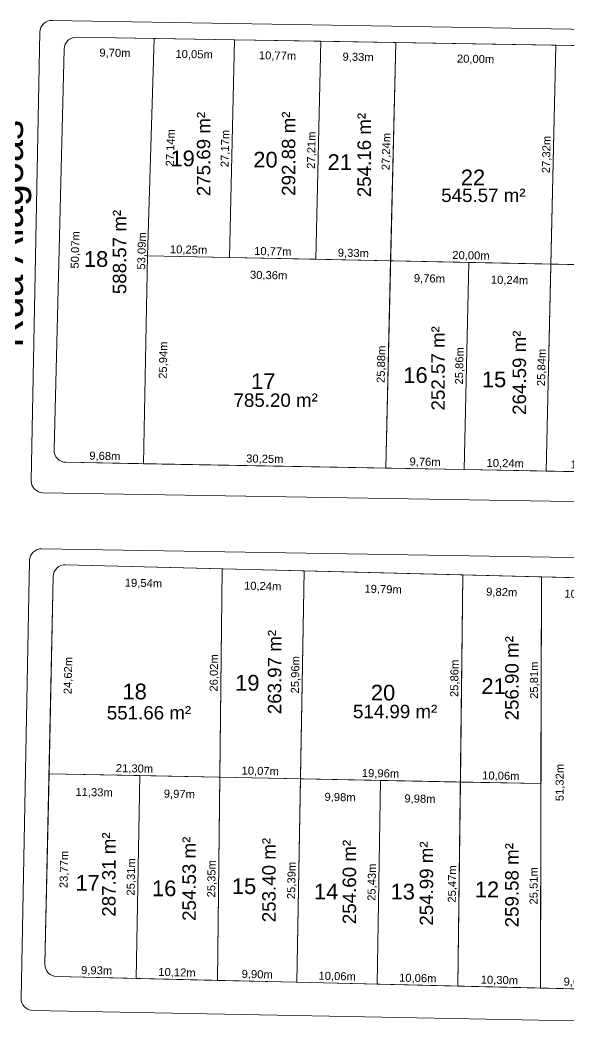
# Model space of a CAD drawing. Header units: metres. Extents: x 3808 to 8215, y 2374 to 6187.
# Drawn here: x 5228.1 to 5296.6, y 5302 to 5429.1 of the extents above; entities that cross this region are included whole.
import ezdxf
from ezdxf.enums import TextEntityAlignment as Align

# ---------------------------------------------------------------- set-up
doc = ezdxf.new("R2010")
doc.units = ezdxf.units.M
for name, color, linetype in [('Areas Lotes', 1, 'Continuous'), ('Calçada', 8, 'Continuous'), ('COTAS', 7, 'Continuous'), ('Lote', 7, 'Continuous'), ('Nome das Ruas', 7, 'Continuous'), ('Nº Lote', 7, 'Continuous'), ('quadras', 7, 'Continuous')]:
    doc.layers.add(name, color=color, linetype=linetype)
doc.styles.add('Arial', font='arial.ttf')
doc.dimstyles.new('Copy(2) of ISO-25', dxfattribs={"dimtxt": 1, "dimasz": 2.5, "dimexe": 1.25, "dimexo": 0.625, "dimgap": 0.2, "dimtad": 1, "dimtoh": 1, "dimlfac": 1, "dimzin": 1, "dimtxsty": 'Arial', "dimblk": 'NONE', "dimcen": 0, "dimse1": 1, "dimse2": 1, "dimsd1": 1, "dimsd2": 1, "dimclrt": 256, "dimaunit": 1, "dimadec": 3, "dimazin": 0, "dimtfac": 1, "dimtmove": 0, "dimatfit": 3, "dimldrblk": 'NONE', "dimfxl": 1, "dimtolj": 1, "dimtzin": 0, "dimarcsym": 0})

# ---------------------------------------------------------------- blocks, each defined once
blk = doc.blocks.new('*D6144')
at = {"layer": 'Defpoints', "color": 0, "linetype": 'Continuous', "transparency": 16777216}
for p in [(5293.05, 5308.3), (5293.05, 5308.3), (5302.65, 5308.07)]:
    blk.add_point(p, dxfattribs=at)
at = {"layer": 'COTAS', "linetype": 'Continuous', "lineweight": 5, "transparency": 16777216, "insert": (5297.87, 5308.98), "char_height": 1, "attachment_point": 5, "rotation": 358.6355, "style": 'Arial'}
blk.add_mtext('\\A1;9,61m', dxfattribs=at)
blk = doc.blocks.new('_None')
blk = doc.blocks.new('*D6145')
at = {"layer": 'Defpoints', "color": 0, "linetype": 'Continuous', "transparency": 16777216}
for p in [(5282.75, 5308.54), (5282.75, 5308.54), (5293.05, 5308.3)]:
    blk.add_point(p, dxfattribs=at)
at = {"layer": 'COTAS', "linetype": 'Continuous', "lineweight": 5, "transparency": 16777216, "insert": (5287.92, 5309.22), "char_height": 1, "attachment_point": 5, "rotation": 358.6355, "style": 'Arial'}
blk.add_mtext('\\A1;10,30m', dxfattribs=at)
blk = doc.blocks.new('*D6146')
at = {"layer": 'Defpoints', "color": 0, "linetype": 'Continuous', "transparency": 16777216}
for p in [(5272.69, 5308.78), (5272.69, 5308.78), (5282.75, 5308.54)]:
    blk.add_point(p, dxfattribs=at)
at = {"layer": 'COTAS', "linetype": 'Continuous', "lineweight": 5, "transparency": 16777216, "insert": (5277.74, 5309.46), "char_height": 1, "attachment_point": 5, "rotation": 358.6355, "style": 'Arial'}
blk.add_mtext('\\A1;10,06m', dxfattribs=at)
blk = doc.blocks.new('*D6147')
at = {"layer": 'Defpoints', "color": 0, "linetype": 'Continuous', "transparency": 16777216}
for p in [(5262.63, 5309.02), (5262.63, 5309.02), (5272.69, 5308.78)]:
    blk.add_point(p, dxfattribs=at)
at = {"layer": 'COTAS', "linetype": 'Continuous', "lineweight": 5, "transparency": 16777216, "insert": (5267.68, 5309.7), "char_height": 1, "attachment_point": 5, "rotation": 358.6355, "style": 'Arial'}
blk.add_mtext('\\A1;10,06m', dxfattribs=at)
blk = doc.blocks.new('*D6148')
at = {"layer": 'Defpoints', "color": 0, "linetype": 'Continuous', "transparency": 16777216}
for p in [(5252.73, 5309.26), (5252.73, 5309.26), (5262.63, 5309.02)]:
    blk.add_point(p, dxfattribs=at)
at = {"layer": 'COTAS', "linetype": 'Continuous', "lineweight": 5, "transparency": 16777216, "insert": (5257.7, 5309.94), "char_height": 1, "attachment_point": 5, "rotation": 358.6355, "style": 'Arial'}
blk.add_mtext('\\A1;9,90m', dxfattribs=at)
blk = doc.blocks.new('*D6149')
at = {"layer": 'Defpoints', "color": 0, "linetype": 'Continuous', "transparency": 16777216}
for p in [(5242.61, 5309.5), (5242.61, 5309.5), (5252.73, 5309.26)]:
    blk.add_point(p, dxfattribs=at)
at = {"layer": 'COTAS', "linetype": 'Continuous', "lineweight": 5, "transparency": 16777216, "insert": (5247.69, 5310.18), "char_height": 1, "attachment_point": 5, "rotation": 358.6355, "style": 'Arial'}
blk.add_mtext('\\A1;10,12m', dxfattribs=at)
blk = doc.blocks.new('*D6150')
at = {"layer": 'Defpoints', "color": 0, "linetype": 'Continuous', "transparency": 16777216}
for p in [(5232.68, 5309.74), (5232.68, 5309.74), (5242.61, 5309.5)]:
    blk.add_point(p, dxfattribs=at)
at = {"layer": 'COTAS', "linetype": 'Continuous', "lineweight": 5, "transparency": 16777216, "insert": (5237.67, 5310.42), "char_height": 1, "attachment_point": 5, "rotation": 358.6355, "style": 'Arial'}
blk.add_mtext('\\A1;9,93m', dxfattribs=at)
blk = doc.blocks.new('*D6151')
at = {"layer": 'Defpoints', "color": 0, "linetype": 'Continuous', "transparency": 16777216}
for p in [(5231.73, 5335.03), (5253.03, 5334.61), (5253.03, 5334.61)]:
    blk.add_point(p, dxfattribs=at)
at = {"layer": 'COTAS', "linetype": 'Continuous', "lineweight": 5, "transparency": 16777216, "insert": (5242.39, 5335.62), "char_height": 1, "attachment_point": 5, "rotation": 358.858, "style": 'Arial'}
blk.add_mtext('\\A1;21,30m', dxfattribs=at)
blk = doc.blocks.new('*D6152')
at = {"layer": 'Defpoints', "color": 0, "linetype": 'Continuous', "transparency": 16777216}
for p in [(5253.03, 5334.61), (5263.09, 5334.41), (5263.09, 5334.41)]:
    blk.add_point(p, dxfattribs=at)
at = {"layer": 'COTAS', "linetype": 'Continuous', "lineweight": 5, "transparency": 16777216, "insert": (5258.08, 5335.31), "char_height": 1, "attachment_point": 5, "rotation": 358.858, "style": 'Arial'}
blk.add_mtext('\\A1;10,07m', dxfattribs=at)
blk = doc.blocks.new('*D6153')
at = {"layer": 'Defpoints', "color": 0, "linetype": 'Continuous', "transparency": 16777216}
for p in [(5263.09, 5334.41), (5283.05, 5334.01), (5283.05, 5334.01)]:
    blk.add_point(p, dxfattribs=at)
at = {"layer": 'COTAS', "linetype": 'Continuous', "lineweight": 5, "transparency": 16777216, "insert": (5273.09, 5335.01), "char_height": 1, "attachment_point": 5, "rotation": 358.858, "style": 'Arial'}
blk.add_mtext('\\A1;19,96m', dxfattribs=at)
blk = doc.blocks.new('*D6154')
at = {"layer": 'Defpoints', "color": 0, "linetype": 'Continuous', "transparency": 16777216}
for p in [(5283.05, 5334.01), (5293.11, 5333.81), (5293.11, 5333.81)]:
    blk.add_point(p, dxfattribs=at)
at = {"layer": 'COTAS', "linetype": 'Continuous', "lineweight": 5, "transparency": 16777216, "insert": (5288.1, 5334.71), "char_height": 1, "attachment_point": 5, "rotation": 358.858, "style": 'Arial'}
blk.add_mtext('\\A1;10,06m', dxfattribs=at)
blk = doc.blocks.new('*D6162')
at = {"layer": 'Defpoints', "color": 0, "linetype": 'Continuous', "transparency": 16777216}
for p in [(5231.73, 5335.03), (5243.05, 5334.81), (5242.99, 5331.74)]:
    blk.add_point(p, dxfattribs=at)
at = {"layer": 'COTAS', "linetype": 'Continuous', "lineweight": 5, "transparency": 16777216, "insert": (5237.35, 5332.65), "char_height": 1, "attachment_point": 5, "rotation": 358.858, "style": 'Arial'}
blk.add_mtext('\\A1;11,33m', dxfattribs=at)
blk = doc.blocks.new('*D6163')
at = {"layer": 'Defpoints', "color": 0, "linetype": 'Continuous', "transparency": 16777216}
for p in [(5243.05, 5334.81), (5253.03, 5334.61), (5252.96, 5331.54)]:
    blk.add_point(p, dxfattribs=at)
at = {"layer": 'COTAS', "linetype": 'Continuous', "lineweight": 5, "transparency": 16777216, "insert": (5247.99, 5332.44), "char_height": 1, "attachment_point": 5, "rotation": 358.858, "style": 'Arial'}
blk.add_mtext('\\A1;9,97m', dxfattribs=at)
blk = doc.blocks.new('*D6164')
at = {"layer": 'Defpoints', "color": 0, "linetype": 'Continuous', "transparency": 16777216}
for p in [(5263.09, 5334.41), (5273.07, 5334.21), (5273.01, 5331.14)]:
    blk.add_point(p, dxfattribs=at)
at = {"layer": 'COTAS', "linetype": 'Continuous', "lineweight": 5, "transparency": 16777216, "insert": (5268.04, 5332.04), "char_height": 1, "attachment_point": 5, "rotation": 358.858, "style": 'Arial'}
blk.add_mtext('\\A1;9,98m', dxfattribs=at)
blk = doc.blocks.new('*D6165')
at = {"layer": 'Defpoints', "color": 0, "linetype": 'Continuous', "transparency": 16777216}
for p in [(5273.07, 5334.21), (5283.05, 5334.01), (5282.99, 5330.94)]:
    blk.add_point(p, dxfattribs=at)
at = {"layer": 'COTAS', "linetype": 'Continuous', "lineweight": 5, "transparency": 16777216, "insert": (5278.01, 5331.84), "char_height": 1, "attachment_point": 5, "rotation": 358.858, "style": 'Arial'}
blk.add_mtext('\\A1;9,98m', dxfattribs=at)
blk = doc.blocks.new('*D6191')
at = {"layer": 'Defpoints', "color": 0, "linetype": 'Continuous', "transparency": 16777216}
for p in [(5293.18, 5359.62), (5296.39, 5359.61), (5293.05, 5308.3)]:
    blk.add_point(p, dxfattribs=at)
at = {"layer": 'COTAS', "linetype": 'Continuous', "lineweight": 5, "transparency": 16777216, "insert": (5295.53, 5333.95), "char_height": 1, "attachment_point": 5, "rotation": 89.8568, "style": 'Arial'}
blk.add_mtext('\\A1;51,32m', dxfattribs=at)
blk = doc.blocks.new('*D6192')
at = {"layer": 'Defpoints', "color": 0, "linetype": 'Continuous', "transparency": 16777216}
for p in [(5293.11, 5333.81), (5293.11, 5333.81), (5293.05, 5308.3)]:
    blk.add_point(p, dxfattribs=at)
at = {"layer": 'COTAS', "linetype": 'Continuous', "lineweight": 5, "transparency": 16777216, "insert": (5292.28, 5321.06), "char_height": 1, "attachment_point": 5, "rotation": 89.8568, "style": 'Arial'}
blk.add_mtext('\\A1;25,51m', dxfattribs=at)
blk = doc.blocks.new('*D6193')
at = {"layer": 'Defpoints', "color": 0, "linetype": 'Continuous', "transparency": 16777216}
for p in [(5293.18, 5359.62), (5293.18, 5359.62), (5293.11, 5333.81)]:
    blk.add_point(p, dxfattribs=at)
at = {"layer": 'COTAS', "linetype": 'Continuous', "lineweight": 5, "transparency": 16777216, "insert": (5292.34, 5346.72), "char_height": 1, "attachment_point": 5, "rotation": 89.8568, "style": 'Arial'}
blk.add_mtext('\\A1;25,81m', dxfattribs=at)
blk = doc.blocks.new('*D6194')
at = {"layer": 'Defpoints', "color": 0, "linetype": 'Continuous', "transparency": 16777216}
for p in [(5283.35, 5359.87), (5283.05, 5334.01), (5283.05, 5334.01)]:
    blk.add_point(p, dxfattribs=at)
at = {"layer": 'COTAS', "linetype": 'Continuous', "lineweight": 5, "transparency": 16777216, "insert": (5282.4, 5346.95), "char_height": 1, "attachment_point": 5, "rotation": 89.3224, "style": 'Arial'}
blk.add_mtext('\\A1;25,86m', dxfattribs=at)
blk = doc.blocks.new('*D6195')
at = {"layer": 'Defpoints', "color": 0, "linetype": 'Continuous', "transparency": 16777216}
for p in [(5283.05, 5334.01), (5283.05, 5334.01), (5282.75, 5308.54)]:
    blk.add_point(p, dxfattribs=at)
at = {"layer": 'COTAS', "linetype": 'Continuous', "lineweight": 5, "transparency": 16777216, "insert": (5282.1, 5321.29), "char_height": 1, "attachment_point": 5, "rotation": 89.3224, "style": 'Arial'}
blk.add_mtext('\\A1;25,47m', dxfattribs=at)
blk = doc.blocks.new('*D6196')
at = {"layer": 'Defpoints', "color": 0, "linetype": 'Continuous', "transparency": 16777216}
for p in [(5273.07, 5334.21), (5273.07, 5334.21), (5272.69, 5308.78)]:
    blk.add_point(p, dxfattribs=at)
at = {"layer": 'COTAS', "linetype": 'Continuous', "lineweight": 5, "transparency": 16777216, "insert": (5272.08, 5321.51), "char_height": 1, "attachment_point": 5, "rotation": 89.1392, "style": 'Arial'}
blk.add_mtext('\\A1;25,43m', dxfattribs=at)
blk = doc.blocks.new('*D6197')
at = {"layer": 'Defpoints', "color": 0, "linetype": 'Continuous', "transparency": 16777216}
for p in [(5263.09, 5334.41), (5263.09, 5334.41), (5262.63, 5309.02)]:
    blk.add_point(p, dxfattribs=at)
at = {"layer": 'COTAS', "linetype": 'Continuous', "lineweight": 5, "transparency": 16777216, "insert": (5262.06, 5321.73), "char_height": 1, "attachment_point": 5, "rotation": 88.9555, "style": 'Arial'}
blk.add_mtext('\\A1;25,39m', dxfattribs=at)
blk = doc.blocks.new('*D6198')
at = {"layer": 'Defpoints', "color": 0, "linetype": 'Continuous', "transparency": 16777216}
for p in [(5253.03, 5334.61), (5253.03, 5334.61), (5252.73, 5309.26)]:
    blk.add_point(p, dxfattribs=at)
at = {"layer": 'COTAS', "linetype": 'Continuous', "lineweight": 5, "transparency": 16777216, "insert": (5252.08, 5321.94), "char_height": 1, "attachment_point": 5, "rotation": 89.3318, "style": 'Arial'}
blk.add_mtext('\\A1;25,35m', dxfattribs=at)
blk = doc.blocks.new('*D6199')
at = {"layer": 'Defpoints', "color": 0, "linetype": 'Continuous', "transparency": 16777216}
for p in [(5243.05, 5334.81), (5243.05, 5334.81), (5242.61, 5309.5)]:
    blk.add_point(p, dxfattribs=at)
at = {"layer": 'COTAS', "linetype": 'Continuous', "lineweight": 5, "transparency": 16777216, "insert": (5242.03, 5322.17), "char_height": 1, "attachment_point": 5, "rotation": 88.9959, "style": 'Arial'}
blk.add_mtext('\\A1;25,31m', dxfattribs=at)
blk = doc.blocks.new('*D6200')
at = {"layer": 'Defpoints', "color": 0, "linetype": 'Continuous', "transparency": 16777216}
for p in [(5253.33, 5360.63), (5253.03, 5334.61), (5253.03, 5334.61)]:
    blk.add_point(p, dxfattribs=at)
at = {"layer": 'COTAS', "linetype": 'Continuous', "lineweight": 5, "transparency": 16777216, "insert": (5252.38, 5347.63), "char_height": 1, "attachment_point": 5, "rotation": 89.3318, "style": 'Arial'}
blk.add_mtext('\\A1;26,02m', dxfattribs=at)
blk = doc.blocks.new('*D6201')
at = {"layer": 'Defpoints', "color": 0, "linetype": 'Continuous', "transparency": 16777216}
for p in [(5263.57, 5360.37), (5263.09, 5334.41), (5263.09, 5334.41)]:
    blk.add_point(p, dxfattribs=at)
at = {"layer": 'COTAS', "linetype": 'Continuous', "lineweight": 5, "transparency": 16777216, "insert": (5262.53, 5347.4), "char_height": 1, "attachment_point": 5, "rotation": 88.9555, "style": 'Arial'}
blk.add_mtext('\\A1;25,96m', dxfattribs=at)
blk = doc.blocks.new('*D6202')
at = {"layer": 'Defpoints', "color": 0, "linetype": 'Continuous', "transparency": 16777216}
for p in [(5231.73, 5335.03), (5234.72, 5334.97), (5231.22, 5311.27)]:
    blk.add_point(p, dxfattribs=at)
at = {"layer": 'COTAS', "linetype": 'Continuous', "lineweight": 5, "transparency": 16777216, "insert": (5233.67, 5323.1), "char_height": 1, "attachment_point": 5, "rotation": 88.7728, "style": 'Arial'}
blk.add_mtext('\\A1;23,77m', dxfattribs=at)
blk = doc.blocks.new('*D6203')
at = {"layer": 'Defpoints', "color": 0, "linetype": 'Continuous', "transparency": 16777216}
for p in [(5232.25, 5359.65), (5235.25, 5359.59), (5231.73, 5335.03)]:
    blk.add_point(p, dxfattribs=at)
at = {"layer": 'COTAS', "linetype": 'Continuous', "lineweight": 5, "transparency": 16777216, "insert": (5234.18, 5347.3), "char_height": 1, "attachment_point": 5, "rotation": 88.7728, "style": 'Arial'}
blk.add_mtext('\\A1;24,62m', dxfattribs=at)
blk = doc.blocks.new('*D6204')
at = {"layer": 'Defpoints', "color": 0, "linetype": 'Continuous', "transparency": 16777216}
for p in [(5233.79, 5361.12), (5253.33, 5360.63), (5253.26, 5357.71)]:
    blk.add_point(p, dxfattribs=at)
at = {"layer": 'COTAS', "linetype": 'Continuous', "lineweight": 5, "transparency": 16777216, "insert": (5243.51, 5358.75), "char_height": 1, "attachment_point": 5, "rotation": 358.5537, "style": 'Arial'}
blk.add_mtext('\\A1;19,54m', dxfattribs=at)
blk = doc.blocks.new('*D6205')
at = {"layer": 'Defpoints', "color": 0, "linetype": 'Continuous', "transparency": 16777216}
for p in [(5253.33, 5360.63), (5263.57, 5360.37), (5263.49, 5357.45)]:
    blk.add_point(p, dxfattribs=at)
at = {"layer": 'COTAS', "linetype": 'Continuous', "lineweight": 5, "transparency": 16777216, "insert": (5258.39, 5358.38), "char_height": 1, "attachment_point": 5, "rotation": 358.5537, "style": 'Arial'}
blk.add_mtext('\\A1;10,24m', dxfattribs=at)
blk = doc.blocks.new('*D6206')
at = {"layer": 'Defpoints', "color": 0, "linetype": 'Continuous', "transparency": 16777216}
for p in [(5263.57, 5360.37), (5283.35, 5359.87), (5283.28, 5356.95)]:
    blk.add_point(p, dxfattribs=at)
at = {"layer": 'COTAS', "linetype": 'Continuous', "lineweight": 5, "transparency": 16777216, "insert": (5273.41, 5358), "char_height": 1, "attachment_point": 5, "rotation": 358.5537, "style": 'Arial'}
blk.add_mtext('\\A1;19,79m', dxfattribs=at)
blk = doc.blocks.new('*D6207')
at = {"layer": 'Defpoints', "color": 0, "linetype": 'Continuous', "transparency": 16777216}
for p in [(5283.35, 5359.87), (5293.18, 5359.62), (5293.1, 5356.7)]:
    blk.add_point(p, dxfattribs=at)
at = {"layer": 'COTAS', "linetype": 'Continuous', "lineweight": 5, "transparency": 16777216, "insert": (5288.21, 5357.63), "char_height": 1, "attachment_point": 5, "rotation": 358.5537, "style": 'Arial'}
blk.add_mtext('\\A1;9,82m', dxfattribs=at)
blk = doc.blocks.new('*D6208')
at = {"layer": 'Defpoints', "color": 0, "linetype": 'Continuous', "transparency": 16777216}
for p in [(5293.18, 5359.62), (5303.64, 5359.36), (5303.57, 5356.44)]:
    blk.add_point(p, dxfattribs=at)
at = {"layer": 'COTAS', "linetype": 'Continuous', "lineweight": 5, "transparency": 16777216, "insert": (5298.36, 5357.37), "char_height": 1, "attachment_point": 5, "rotation": 358.5537, "style": 'Arial'}
blk.add_mtext('\\A1;10,47m', dxfattribs=at)
blk = doc.blocks.new('*D980')
at = {"layer": 'Defpoints', "color": 0, "linetype": 'Continuous', "transparency": 16777216}
for p in [(5293.75, 5372.81), (5293.75, 5372.62), (5304.48, 5372.62)]:
    blk.add_point(p, dxfattribs=at)
at = {"layer": 'COTAS', "linetype": 'Continuous', "lineweight": 5, "transparency": 16777216, "insert": (5299.13, 5373.52), "char_height": 1, "attachment_point": 5, "rotation": 358.9487, "style": 'Arial'}
blk.add_mtext('\\A1;10,74m', dxfattribs=at)
blk = doc.blocks.new('*D981')
at = {"layer": 'Defpoints', "color": 0, "linetype": 'Continuous', "transparency": 16777216}
for p in [(5283.51, 5373), (5283.51, 5373), (5293.75, 5372.62)]:
    blk.add_point(p, dxfattribs=at)
at = {"layer": 'COTAS', "linetype": 'Continuous', "lineweight": 5, "transparency": 16777216, "insert": (5288.65, 5373.71), "char_height": 1, "attachment_point": 5, "rotation": 358.9487, "style": 'Arial'}
blk.add_mtext('\\A1;10,24m', dxfattribs=at)
blk = doc.blocks.new('*D982')
at = {"layer": 'Defpoints', "color": 0, "linetype": 'Continuous', "transparency": 16777216}
for p in [(5273.75, 5373.18), (5273.75, 5373.18), (5283.51, 5373)]:
    blk.add_point(p, dxfattribs=at)
at = {"layer": 'COTAS', "linetype": 'Continuous', "lineweight": 5, "transparency": 16777216, "insert": (5278.65, 5373.89), "char_height": 1, "attachment_point": 5, "rotation": 358.9487, "style": 'Arial'}
blk.add_mtext('\\A1;9,76m', dxfattribs=at)
blk = doc.blocks.new('*D983')
at = {"layer": 'Defpoints', "color": 0, "linetype": 'Continuous', "transparency": 16777216}
for p in [(5243.51, 5373.74), (5243.51, 5373.74), (5273.75, 5373.18)]:
    blk.add_point(p, dxfattribs=at)
at = {"layer": 'COTAS', "linetype": 'Continuous', "lineweight": 5, "transparency": 16777216, "insert": (5258.65, 5374.26), "char_height": 1, "attachment_point": 5, "rotation": 358.9487, "style": 'Arial'}
blk.add_mtext('\\A1;30,25m', dxfattribs=at)
blk = doc.blocks.new('*D984')
at = {"layer": 'Defpoints', "color": 0, "linetype": 'Continuous', "transparency": 16777216}
for p in [(5233.83, 5373.91), (5233.83, 5373.91), (5243.51, 5373.74)]:
    blk.add_point(p, dxfattribs=at)
at = {"layer": 'COTAS', "linetype": 'Continuous', "lineweight": 5, "transparency": 16777216, "insert": (5238.69, 5374.62), "char_height": 1, "attachment_point": 5, "rotation": 358.9487, "style": 'Arial'}
blk.add_mtext('\\A1;9,68m', dxfattribs=at)
blk = doc.blocks.new('*D985')
at = {"layer": 'Defpoints', "color": 0, "linetype": 'Continuous', "transparency": 16777216}
for p in [(5244, 5399.67), (5254.25, 5399.46), (5254.25, 5399.46)]:
    blk.add_point(p, dxfattribs=at)
at = {"layer": 'COTAS', "linetype": 'Continuous', "lineweight": 5, "transparency": 16777216, "insert": (5249.14, 5400.37), "char_height": 1, "attachment_point": 5, "rotation": 358.8313, "style": 'Arial'}
blk.add_mtext('\\A1;10,25m', dxfattribs=at)
blk = doc.blocks.new('*D986')
at = {"layer": 'Defpoints', "color": 0, "linetype": 'Continuous', "transparency": 16777216}
for p in [(5254.25, 5399.46), (5265.02, 5399.24), (5265.02, 5399.24)]:
    blk.add_point(p, dxfattribs=at)
at = {"layer": 'COTAS', "linetype": 'Continuous', "lineweight": 5, "transparency": 16777216, "insert": (5259.65, 5400.15), "char_height": 1, "attachment_point": 5, "rotation": 358.8313, "style": 'Arial'}
blk.add_mtext('\\A1;10,77m', dxfattribs=at)
blk = doc.blocks.new('*D987')
at = {"layer": 'Defpoints', "color": 0, "linetype": 'Continuous', "transparency": 16777216}
for p in [(5265.02, 5399.24), (5274.35, 5399.05), (5274.35, 5399.05)]:
    blk.add_point(p, dxfattribs=at)
at = {"layer": 'COTAS', "linetype": 'Continuous', "lineweight": 5, "transparency": 16777216, "insert": (5269.7, 5399.95), "char_height": 1, "attachment_point": 5, "rotation": 358.8313, "style": 'Arial'}
blk.add_mtext('\\A1;9,33m', dxfattribs=at)
blk = doc.blocks.new('*D988')
at = {"layer": 'Defpoints', "color": 0, "linetype": 'Continuous', "transparency": 16777216}
for p in [(5274.35, 5399.05), (5294.35, 5398.65), (5294.35, 5398.65)]:
    blk.add_point(p, dxfattribs=at)
at = {"layer": 'COTAS', "linetype": 'Continuous', "lineweight": 5, "transparency": 16777216, "insert": (5284.37, 5399.65), "char_height": 1, "attachment_point": 5, "rotation": 358.8313, "style": 'Arial'}
blk.add_mtext('\\A1;20,00m', dxfattribs=at)
blk = doc.blocks.new('*D989')
at = {"layer": 'Defpoints', "color": 0, "linetype": 'Continuous', "transparency": 16777216}
for p in [(5294.35, 5398.65), (5304.73, 5398.43), (5304.73, 5398.43)]:
    blk.add_point(p, dxfattribs=at)
at = {"layer": 'COTAS', "linetype": 'Continuous', "lineweight": 5, "transparency": 16777216, "insert": (5299.55, 5399.34), "char_height": 1, "attachment_point": 5, "rotation": 358.8313, "style": 'Arial'}
blk.add_mtext('\\A1;10,38m', dxfattribs=at)
blk = doc.blocks.new('*D1016')
at = {"layer": 'Defpoints', "color": 0, "linetype": 'Continuous', "transparency": 16777216}
for p in [(5294.98, 5425.95), (5304.99, 5425.79), (5294.93, 5423.19)]:
    blk.add_point(p, dxfattribs=at)
at = {"layer": 'COTAS', "linetype": 'Continuous', "lineweight": 5, "transparency": 16777216, "insert": (5299.95, 5423.91), "char_height": 1, "attachment_point": 5, "rotation": 359.0343, "style": 'Arial'}
blk.add_mtext('\\A1;10,01m', dxfattribs=at)
blk = doc.blocks.new('*D1017')
at = {"layer": 'Defpoints', "color": 0, "linetype": 'Continuous', "transparency": 16777216}
for p in [(5274.99, 5426.29), (5294.98, 5425.95), (5274.94, 5423.53)]:
    blk.add_point(p, dxfattribs=at)
at = {"layer": 'COTAS', "linetype": 'Continuous', "lineweight": 5, "transparency": 16777216, "insert": (5284.95, 5424.16), "char_height": 1, "attachment_point": 5, "rotation": 359.0343, "style": 'Arial'}
blk.add_mtext('\\A1;20,00m', dxfattribs=at)
blk = doc.blocks.new('*D1018')
at = {"layer": 'Defpoints', "color": 0, "linetype": 'Continuous', "transparency": 16777216}
for p in [(5265.65, 5426.29), (5274.99, 5426.29), (5265.61, 5423.69)]:
    blk.add_point(p, dxfattribs=at)
at = {"layer": 'COTAS', "linetype": 'Continuous', "lineweight": 5, "transparency": 16777216, "insert": (5270.29, 5424.41), "char_height": 1, "attachment_point": 5, "rotation": 359.0343, "style": 'Arial'}
blk.add_mtext('\\A1;9,33m', dxfattribs=at)
blk = doc.blocks.new('*D1019')
at = {"layer": 'Defpoints', "color": 0, "linetype": 'Continuous', "transparency": 16777216}
for p in [(5254.88, 5426.63), (5265.65, 5426.29), (5254.84, 5423.87)]:
    blk.add_point(p, dxfattribs=at)
at = {"layer": 'COTAS', "linetype": 'Continuous', "lineweight": 5, "transparency": 16777216, "insert": (5260.24, 5424.58), "char_height": 1, "attachment_point": 5, "rotation": 359.0343, "style": 'Arial'}
blk.add_mtext('\\A1;10,77m', dxfattribs=at)
blk = doc.blocks.new('*D1020')
at = {"layer": 'Defpoints', "color": 0, "linetype": 'Continuous', "transparency": 16777216}
for p in [(5244.83, 5426.8), (5254.88, 5426.63), (5244.79, 5424.04)]:
    blk.add_point(p, dxfattribs=at)
at = {"layer": 'COTAS', "linetype": 'Continuous', "lineweight": 5, "transparency": 16777216, "insert": (5249.83, 5424.75), "char_height": 1, "attachment_point": 5, "rotation": 359.0343, "style": 'Arial'}
blk.add_mtext('\\A1;10,05m', dxfattribs=at)
blk = doc.blocks.new('*D1021')
at = {"layer": 'Defpoints', "color": 0, "linetype": 'Continuous', "transparency": 16777216}
for p in [(5235.14, 5426.96), (5244.83, 5426.8), (5235.09, 5424.2)]:
    blk.add_point(p, dxfattribs=at)
at = {"layer": 'COTAS', "linetype": 'Continuous', "lineweight": 5, "transparency": 16777216, "insert": (5239.95, 5424.92), "char_height": 1, "attachment_point": 5, "rotation": 359.0343, "style": 'Arial'}
blk.add_mtext('\\A1;9,70m', dxfattribs=at)
blk = doc.blocks.new('*D1022')
at = {"layer": 'Defpoints', "color": 0, "linetype": 'Continuous', "transparency": 16777216}
for p in [(5244.83, 5426.8), (5243.51, 5373.74), (5243.51, 5373.74)]:
    blk.add_point(p, dxfattribs=at)
at = {"layer": 'COTAS', "linetype": 'Continuous', "lineweight": 5, "transparency": 16777216, "insert": (5243.37, 5400.29), "char_height": 1, "attachment_point": 5, "rotation": 88.5695, "style": 'Arial'}
blk.add_mtext('\\A1;53,09m', dxfattribs=at)
blk = doc.blocks.new('*D1023')
at = {"layer": 'Defpoints', "color": 0, "linetype": 'Continuous', "transparency": 16777216}
for p in [(5233.61, 5425.5), (5236.5, 5425.43), (5232.36, 5375.45)]:
    blk.add_point(p, dxfattribs=at)
at = {"layer": 'COTAS', "linetype": 'Continuous', "lineweight": 5, "transparency": 16777216, "insert": (5235.07, 5400.42), "char_height": 1, "attachment_point": 5, "rotation": 88.5696, "style": 'Arial'}
blk.add_mtext('\\A1;50,07m', dxfattribs=at)
blk = doc.blocks.new('*D1024')
at = {"layer": 'Defpoints', "color": 0, "linetype": 'Continuous', "transparency": 16777216}
for p in [(5254.88, 5426.63), (5254.25, 5399.46), (5254.25, 5399.46)]:
    blk.add_point(p, dxfattribs=at)
at = {"layer": 'COTAS', "linetype": 'Continuous', "lineweight": 5, "transparency": 16777216, "insert": (5253.77, 5413.07), "char_height": 1, "attachment_point": 5, "rotation": 88.6705, "style": 'Arial'}
blk.add_mtext('\\A1;27,17m', dxfattribs=at)
blk = doc.blocks.new('*D1025')
at = {"layer": 'Defpoints', "color": 0, "linetype": 'Continuous', "transparency": 16777216}
for p in [(5244.83, 5426.8), (5244, 5399.67), (5247.33, 5399.57)]:
    blk.add_point(p, dxfattribs=at)
at = {"layer": 'COTAS', "linetype": 'Continuous', "lineweight": 5, "transparency": 16777216, "insert": (5246.95, 5413.16), "char_height": 1, "attachment_point": 5, "rotation": 88.2377, "style": 'Arial'}
blk.add_mtext('\\A1;27,14m', dxfattribs=at)
blk = doc.blocks.new('*D1026')
at = {"layer": 'Defpoints', "color": 0, "linetype": 'Continuous', "transparency": 16777216}
for p in [(5274.99, 5426.29), (5274.35, 5399.05), (5274.35, 5399.05)]:
    blk.add_point(p, dxfattribs=at)
at = {"layer": 'COTAS', "linetype": 'Continuous', "lineweight": 5, "transparency": 16777216, "insert": (5273.87, 5412.69), "char_height": 1, "attachment_point": 5, "rotation": 88.6705, "style": 'Arial'}
blk.add_mtext('\\A1;27,24m', dxfattribs=at)
blk = doc.blocks.new('*D1027')
at = {"layer": 'Defpoints', "color": 0, "linetype": 'Continuous', "transparency": 16777216}
for p in [(5265.65, 5426.45), (5265.65, 5426.45), (5265.02, 5399.24)]:
    blk.add_point(p, dxfattribs=at)
at = {"layer": 'COTAS', "linetype": 'Continuous', "lineweight": 5, "transparency": 16777216, "insert": (5264.54, 5412.86), "char_height": 1, "attachment_point": 5, "rotation": 88.6705, "style": 'Arial'}
blk.add_mtext('\\A1;27,21m', dxfattribs=at)
blk = doc.blocks.new('*D1028')
at = {"layer": 'Defpoints', "color": 0, "linetype": 'Continuous', "transparency": 16777216}
for p in [(5274.35, 5399.05), (5273.75, 5373.18), (5273.75, 5373.18)]:
    blk.add_point(p, dxfattribs=at)
at = {"layer": 'COTAS', "linetype": 'Continuous', "lineweight": 5, "transparency": 16777216, "insert": (5273.25, 5386.14), "char_height": 1, "attachment_point": 5, "rotation": 88.6705, "style": 'Arial'}
blk.add_mtext('\\A1;25,88m', dxfattribs=at)
blk = doc.blocks.new('*D1029')
at = {"layer": 'Defpoints', "color": 0, "linetype": 'Continuous', "transparency": 16777216}
for p in [(5244, 5399.67), (5247.1, 5399.61), (5243.51, 5373.74)]:
    blk.add_point(p, dxfattribs=at)
at = {"layer": 'COTAS', "linetype": 'Continuous', "lineweight": 5, "transparency": 16777216, "insert": (5246.05, 5386.66), "char_height": 1, "attachment_point": 5, "rotation": 88.9167, "style": 'Arial'}
blk.add_mtext('\\A1;25,94m', dxfattribs=at)
blk = doc.blocks.new('*D1030')
at = {"layer": 'Defpoints', "color": 0, "linetype": 'Continuous', "transparency": 16777216}
for p in [(5284.11, 5398.85), (5283.51, 5373), (5283.51, 5373)]:
    blk.add_point(p, dxfattribs=at)
at = {"layer": 'COTAS', "linetype": 'Continuous', "lineweight": 5, "transparency": 16777216, "insert": (5283.01, 5385.95), "char_height": 1, "attachment_point": 5, "rotation": 88.6705, "style": 'Arial'}
blk.add_mtext('\\A1;25,86m', dxfattribs=at)
blk = doc.blocks.new('*D1031')
at = {"layer": 'Defpoints', "color": 0, "linetype": 'Continuous', "transparency": 16777216}
for p in [(5294.35, 5398.65), (5293.75, 5372.81), (5293.75, 5372.81)]:
    blk.add_point(p, dxfattribs=at)
at = {"layer": 'COTAS', "linetype": 'Continuous', "lineweight": 5, "transparency": 16777216, "insert": (5293.25, 5385.75), "char_height": 1, "attachment_point": 5, "rotation": 88.6705, "style": 'Arial'}
blk.add_mtext('\\A1;25,84m', dxfattribs=at)
blk = doc.blocks.new('*D1042')
at = {"layer": 'Defpoints', "color": 0, "linetype": 'Continuous', "transparency": 16777216}
for p in [(5294.98, 5425.95), (5294.98, 5425.95), (5294.35, 5398.65)]:
    blk.add_point(p, dxfattribs=at)
at = {"layer": 'COTAS', "linetype": 'Continuous', "lineweight": 5, "transparency": 16777216, "insert": (5293.86, 5412.32), "char_height": 1, "attachment_point": 5, "rotation": 88.6705, "style": 'Arial'}
blk.add_mtext('\\A1;27,32m', dxfattribs=at)
blk = doc.blocks.new('*D1043')
at = {"layer": 'Defpoints', "color": 0, "linetype": 'Continuous', "transparency": 16777216}
for p in [(5244, 5399.67), (5274.35, 5399.05), (5274.29, 5396.07)]:
    blk.add_point(p, dxfattribs=at)
at = {"layer": 'COTAS', "linetype": 'Continuous', "lineweight": 5, "transparency": 16777216, "insert": (5259.13, 5397.18), "char_height": 1, "attachment_point": 5, "rotation": 358.8313, "style": 'Arial'}
blk.add_mtext('\\A1;30,36m', dxfattribs=at)
blk = doc.blocks.new('*D1044')
at = {"layer": 'Defpoints', "color": 0, "linetype": 'Continuous', "transparency": 16777216}
for p in [(5274.35, 5399.05), (5284.11, 5398.85), (5284.05, 5395.87)]:
    blk.add_point(p, dxfattribs=at)
at = {"layer": 'COTAS', "linetype": 'Continuous', "lineweight": 5, "transparency": 16777216, "insert": (5279.19, 5396.77), "char_height": 1, "attachment_point": 5, "rotation": 358.8313, "style": 'Arial'}
blk.add_mtext('\\A1;9,76m', dxfattribs=at)
blk = doc.blocks.new('*D1045')
at = {"layer": 'Defpoints', "color": 0, "linetype": 'Continuous', "transparency": 16777216}
for p in [(5284.11, 5398.85), (5294.35, 5398.65), (5294.29, 5395.66)]:
    blk.add_point(p, dxfattribs=at)
at = {"layer": 'COTAS', "linetype": 'Continuous', "lineweight": 5, "transparency": 16777216, "insert": (5289.19, 5396.57), "char_height": 1, "attachment_point": 5, "rotation": 358.8313, "style": 'Arial'}
blk.add_mtext('\\A1;10,24m', dxfattribs=at)

msp = doc.modelspace()

# ---------------------------------------------------------------- linework, layer by layer
at = {"layer": 'Calçada', "linetype": 'Continuous', "lineweight": 5}
for p, q in [((5415.755, 5425.94), (5232.114, 5429.062)), ((5230.589, 5427.591), (5229.496, 5371.649)), ((5414.607, 5367.099), (5230.971, 5370.12)), ((5414.46, 5360.101), (5230.825, 5363.121)), ((5229.301, 5361.651), (5228.234, 5307.046)), ((5413.322, 5301.99), (5229.705, 5305.517))]:
    msp.add_line(p, q, dxfattribs=at)
for centre, start, end in [((5232.088, 5427.562), 89.02606, 178.88114), ((5230.996, 5371.619), 178.88114, 269.05774), ((5230.8, 5361.621), 89.05774, 178.88114), ((5229.734, 5307.017), 178.88114, 268.89945)]:
    msp.add_arc(centre, 1.5, start, end, dxfattribs=at)
at = {"layer": 'Lote', "lineweight": 5}
for p, q in [((5244, 5399.673), (5244.835, 5426.804)), ((5254.252, 5399.463), (5254.883, 5426.63)), ((5265.021, 5399.244), (5265.652, 5426.448)), ((5273.752, 5373.18), (5274.985, 5426.291)), ((5293.748, 5372.813), (5294.981, 5425.954)), ((5243.509, 5373.735), (5244, 5399.673)), ((5320.817, 5398.105), (5244, 5399.673)), ((5283.514, 5373.001), (5284.114, 5398.854)), ((5253.329, 5360.628), (5252.73, 5309.259)), ((5262.632, 5309.023), (5263.568, 5360.37)), ((5282.747, 5308.544), (5283.354, 5359.87)), ((5293.176, 5359.622), (5293.047, 5308.298)), ((5293.111, 5333.811), (5231.727, 5335.035)), ((5243.055, 5334.809), (5242.611, 5309.5))]:
    msp.add_line(p, q, dxfattribs=at)
at = {"layer": 'Lote', "linetype": 'Continuous', "lineweight": 5}
msp.add_line((5272.689, 5308.783), (5273.071, 5334.211), dxfattribs=at)
at = {"layer": 'Lote', "linetype": 'Continuous', "lineweight": 5, "flags": 128}
for points in [[(5244.834, 5426.799), (5235.137, 5426.963, 0.4118397), (5233.612, 5425.5), (5232.362, 5375.45, 0.4161532), (5233.834, 5373.913), (5243.509, 5373.735), (5244, 5399.673)], [(5253.026, 5334.61), (5253.329, 5360.628), (5233.792, 5361.121, 0.4153337), (5232.254, 5359.654), (5231.727, 5335.035)], [(5231.727, 5335.035), (5231.218, 5311.268, 0.4135119), (5232.682, 5309.736), (5242.611, 5309.5), (5243.055, 5334.809)]]:
    msp.add_lwpolyline(points, format="xyb", close=True, dxfattribs=at)
for points in [[(5254.883, 5426.63), (5244.834, 5426.799), (5244, 5399.673), (5254.252, 5399.463)], [(5265.652, 5426.448), (5254.883, 5426.63), (5254.252, 5399.463), (5265.021, 5399.244)], [(5265.021, 5399.244), (5274.353, 5399.053), (5274.985, 5426.291), (5265.652, 5426.448)], [(5274.353, 5399.053), (5294.347, 5398.646), (5294.981, 5425.954), (5274.985, 5426.291)], [(5304.988, 5425.785), (5294.981, 5425.954), (5294.347, 5398.646), (5304.729, 5398.434)], [(5244, 5399.673), (5243.509, 5373.735), (5273.752, 5373.18), (5274.353, 5399.053)], [(5273.752, 5373.18), (5283.514, 5373.001), (5284.114, 5398.854), (5274.353, 5399.053)], [(5283.514, 5373.001), (5293.748, 5372.813), (5294.347, 5398.646), (5284.114, 5398.854)], [(5293.748, 5372.813), (5304.485, 5372.616), (5304.729, 5398.434), (5294.347, 5398.646)], [(5263.094, 5334.41), (5263.568, 5360.37), (5253.329, 5360.628), (5253.026, 5334.61)], [(5283.048, 5334.012), (5283.354, 5359.87), (5263.568, 5360.37), (5263.094, 5334.41)], [(5293.176, 5359.622), (5283.354, 5359.87), (5283.048, 5334.012), (5293.111, 5333.811)], [(5303.642, 5359.358), (5293.176, 5359.622), (5293.047, 5308.298), (5302.653, 5308.069)], [(5242.611, 5309.5), (5252.73, 5309.259), (5253.026, 5334.61), (5243.055, 5334.809)], [(5252.73, 5309.259), (5262.632, 5309.023), (5263.094, 5334.41), (5253.026, 5334.61)], [(5262.632, 5309.023), (5272.689, 5308.783), (5273.071, 5334.211), (5263.094, 5334.41)], [(5272.689, 5308.783), (5282.747, 5308.544), (5283.048, 5334.012), (5273.071, 5334.211)], [(5293.111, 5333.811), (5283.048, 5334.012), (5282.747, 5308.544), (5293.047, 5308.298)]]:
    msp.add_lwpolyline(points, close=True, dxfattribs=at)
at = {"layer": 'quadras', "lineweight": 5}
for p, q in [((5235.137, 5426.963), (5413.41, 5423.958)), ((5232.362, 5375.45), (5233.612, 5425.5)), ((5412.681, 5370.631), (5233.834, 5373.913)), ((5233.792, 5361.121), (5412.35, 5356.613)), ((5231.218, 5311.268), (5232.254, 5359.654)), ((5411.973, 5305.465), (5232.682, 5309.736))]:
    msp.add_line(p, q, dxfattribs=at)
for centre, start, end in [((5235.111, 5425.463), 89.03435, 178.56958), ((5233.861, 5375.412), 178.56958, 268.94875), ((5233.754, 5359.622), 88.55373, 178.77276), ((5232.718, 5311.236), 178.77276, 268.63547)]:
    msp.add_arc(centre, 1.5, start, end, dxfattribs=at)

# ---------------------------------------------------------------- texts
at = {"layer": 'Areas Lotes', "lineweight": 5, "style": 'Arial'}
for s, p in [('275.69 m²', (5251.848, 5407.122)), ('292.88 m²', (5262.451, 5407.167)), ('254.16 m²', (5271.886, 5406.998)), ('588.57 m²', (5241.359, 5394.891)), ('252.57 m²', (5281.105, 5380.38)), ('264.59 m²', (5291.246, 5379.833)), ('263.97 m²', (5260.704, 5342.474)), ('256.90 m²', (5290.314, 5341.703)), ('287.31 m²', (5240.021, 5317.208)), ('254.53 m²', (5250.042, 5316.678)), ('253.40 m²', (5260, 5316.515)), ('254.60 m²', (5270.036, 5316.278)), ('254.99 m²', (5279.656, 5316.086)), ('259.58 m²', (5290.314, 5315.878))]:
    msp.add_text(s, height=1.6726, rotation=90, dxfattribs=at).set_placement(p)
at = {"layer": 'Areas Lotes', "linetype": 'Continuous', "lineweight": 5, "style": 'Arial'}
for s, p in [('545.57 m²', (5280.665, 5406.394)), ('785.20 m²', (5254.748, 5380.827)), ('551.66 m²', (5238.939, 5341.82)), ('514.99 m²', (5269.652, 5341.979))]:
    msp.add_text(s, height=1.6726, dxfattribs=at).set_placement(p)
at = {"layer": 'Nome das Ruas', "lineweight": 5, "style": 'Arial'}
msp.add_text('Rua Alagoas', height=3.55, rotation=90, dxfattribs=at).set_placement((5228.472, 5388.234, 165.916))
at = {"layer": 'Nº Lote', "linetype": 'Continuous', "lineweight": 5, "style": 'Arial'}
for s, p in [('19', (5248.394, 5410.855)), ('20', (5258.735, 5410.702)), ('21', (5268.003, 5410.396)), ('22', (5284.625, 5408.482)), ('18', (5237.594, 5398.3)), ('16', (5277.452, 5383.818)), ('17', (5258.455, 5383.052)), ('15', (5287.256, 5383.282)), ('19', (5256.472, 5345.419)), ('18', (5242.409, 5344.327)), ('20', (5273.402, 5344.191)), ('21', (5287.192, 5345.01)), ('17', (5236.538, 5320.447)), ('15', (5256.062, 5320.037)), ('16', (5246.095, 5319.764)), ('14', (5266.302, 5319.355)), ('13', (5275.859, 5319.355)), ('12', (5286.372, 5319.628))]:
    msp.add_text(s, height=1.96, dxfattribs=at).set_placement(p, align=Align.CENTER)

# ---------------------------------------------------------------- dimensions: what is measured, and where the dimension line sits
at = {"layer": 'COTAS', "linetype": 'Continuous', "lineweight": 5}
for base, p1, p2, angle, picture, middle in [((5235.09, 5424.201), (5244.835, 5426.804), (5235.137, 5426.963), 359.03435, '*D1021', (5239.952, 5424.92)), ((5244.788, 5424.037), (5254.883, 5426.63), (5244.835, 5426.804), 359.03435, '*D1020', (5249.826, 5424.754)), ((5254.836, 5423.868), (5265.652, 5426.291), (5254.883, 5426.63), 359.03435, '*D1019', (5260.236, 5424.578)), ((5265.608, 5423.686), (5274.985, 5426.291), (5265.652, 5426.291), 359.03435, '*D1018', (5270.287, 5424.409)), ((5274.939, 5423.529), (5294.981, 5425.954), (5274.985, 5426.291), 359.03435, '*D1017', (5284.95, 5424.161)), ((5294.935, 5423.192), (5304.988, 5425.785), (5294.981, 5425.954), 359.03435, '*D1016', (5299.952, 5423.909)), ((5265.021, 5399.244), (5254.252, 5399.463), (5265.021, 5399.244), 178.83128, '*D986', (5259.653, 5400.154)), ((5274.353, 5399.053), (5265.021, 5399.244), (5274.353, 5399.053), 178.83128, '*D987', (5269.703, 5399.949)), ((5294.347, 5398.646), (5274.353, 5399.053), (5294.347, 5398.646), 178.83128, '*D988', (5284.367, 5399.65)), ((5304.729, 5398.434), (5294.347, 5398.646), (5304.729, 5398.434), 178.83128, '*D989', (5299.555, 5399.34)), ((5284.053, 5395.873), (5274.353, 5399.053), (5284.114, 5398.854), 178.83128, '*D1044', (5279.189, 5396.773)), ((5294.287, 5395.664), (5284.114, 5398.854), (5294.347, 5398.646), 178.83128, '*D1045', (5289.186, 5396.569)), ((5233.834, 5373.913), (5243.509, 5373.735), (5233.834, 5373.913), 358.94875, '*D984', (5238.686, 5374.625)), ((5243.509, 5373.735), (5273.752, 5373.18), (5243.509, 5373.735), 358.94875, '*D983', (5258.646, 5374.258)), ((5273.752, 5373.18), (5283.514, 5373.001), (5273.752, 5373.18), 358.94875, '*D982', (5278.648, 5373.891)), ((5283.514, 5373.001), (5293.748, 5372.616), (5283.514, 5373.001), 358.94875, '*D981', (5288.647, 5373.708)), ((5293.752, 5372.813), (5304.485, 5372.616), (5293.748, 5372.616), 358.94875, '*D980', (5299.133, 5373.516)), ((5263.494, 5357.449), (5253.329, 5360.628), (5263.568, 5360.37), 178.55373, '*D6205', (5258.395, 5358.379)), ((5283.28, 5356.949), (5263.568, 5360.37), (5283.354, 5359.87), 178.55373, '*D6206', (5273.407, 5358)), ((5235.249, 5359.59), (5231.727, 5335.035), (5232.254, 5359.654), 268.77276, '*D6203', (5234.184, 5347.297)), ((5293.1019, 5356.7014), (5283.354, 5359.8701), (5293.1756, 5359.6221), 178.55373, '*D6207', (5288.2113, 5357.6261)), ((5303.568, 5356.437), (5293.176, 5359.622), (5303.642, 5359.358), 178.55373, '*D6208', (5298.355, 5357.37)), ((5263.094, 5334.41), (5253.026, 5334.61), (5263.094, 5334.41), 178.85798, '*D6152', (5258.076, 5335.311)), ((5252.964, 5331.539), (5243.055, 5334.809), (5253.026, 5334.61), 178.85798, '*D6163', (5247.995, 5332.439)), ((5283.048, 5334.012), (5263.094, 5334.41), (5283.048, 5334.012), 178.85798, '*D6153', (5273.087, 5335.011)), ((5293.1111, 5333.8111), (5283.0482, 5334.0117), (5293.1111, 5333.8111), 178.85798, '*D6154', (5288.0956, 5334.7122)), ((5273.01, 5331.139), (5263.094, 5334.41), (5273.071, 5334.211), 178.85798, '*D6164', (5268.038, 5332.039)), ((5282.987, 5330.94), (5273.071, 5334.211), (5283.048, 5334.012), 178.85798, '*D6165', (5278.014, 5331.84)), ((5232.682, 5309.736), (5242.611, 5309.5), (5232.682, 5309.736), 358.63547, '*D6150', (5237.666, 5310.419)), ((5242.611, 5309.5), (5252.73, 5309.259), (5242.611, 5309.5), 358.63547, '*D6149', (5247.69, 5310.18)), ((5252.73, 5309.259), (5262.632, 5309.023), (5252.73, 5309.259), 358.63547, '*D6148', (5257.7, 5309.941)), ((5262.632, 5309.023), (5272.689, 5308.783), (5262.632, 5309.023), 358.63547, '*D6147', (5267.679, 5309.704)), ((5272.689, 5308.783), (5282.747, 5308.544), (5272.689, 5308.783), 358.63547, '*D6146', (5277.737, 5309.464)), ((5282.747, 5308.544), (5293.047, 5308.298), (5282.747, 5308.544), 358.63547, '*D6145', (5287.916, 5309.222)), ((5293.047, 5308.298), (5302.653, 5308.069), (5293.047, 5308.298), 358.63547, '*D6144', (5297.869, 5308.984))]:
    dim = msp.add_linear_dim(base=base, p1=p1, p2=p2, angle=angle, dimstyle='Copy(2) of ISO-25', override={"dimpost": 'm', "dimtmove": 1}, dxfattribs=at)
    dim.commit()
    dim.dimension.update_dxf_attribs({"geometry": picture, "text_midpoint": middle})
for p1, p2, distance, picture, middle in [((5244.835, 5426.804), (5243.509, 5373.735), 0, '*D1022', (5243.371, 5400.29)), ((5244.835, 5426.804), (5244, 5399.673), 3.332, '*D1025', (5246.947, 5413.161)), ((5254.883, 5426.63), (5254.252, 5399.463), 0, '*D1024', (5253.767, 5413.065)), ((5265.021, 5399.244), (5265.652, 5426.448), 0, '*D1027', (5264.536, 5412.865)), ((5274.9851, 5426.2909), (5274.353, 5399.0534), 0, '*D1026', (5273.8683, 5412.6907)), ((5232.362, 5375.45), (5233.612, 5425.5), -2.89, '*D1023', (5235.075, 5400.423)), ((5294.347, 5398.646), (5294.981, 5425.954), 0, '*D1042', (5293.864, 5412.318)), ((5244, 5399.673), (5254.252, 5399.463), 0, '*D985', (5249.142, 5400.369)), ((5243.509, 5373.735), (5244, 5399.673), -3.101, '*D1029', (5246.054, 5386.66)), ((5244, 5399.673), (5274.353, 5399.053), -2.982, '*D1043', (5259.132, 5397.183)), ((5274.353, 5399.053), (5273.752, 5373.18), 0, '*D1028', (5273.252, 5386.135)), ((5284.114, 5398.854), (5283.514, 5373.001), 0, '*D1030', (5283.013, 5385.946)), ((5294.347, 5398.646), (5293.748, 5372.813), 0, '*D1031', (5293.247, 5385.748)), ((5233.792, 5361.121), (5253.329, 5360.628), -2.922, '*D6204', (5243.507, 5358.755)), ((5253.329, 5360.628), (5253.026, 5334.61), 0, '*D6200', (5252.376, 5347.629)), ((5263.568, 5360.37), (5263.094, 5334.41), 0, '*D6201', (5262.53, 5347.404)), ((5283.354, 5359.87), (5283.048, 5334.012), 0, '*D6194', (5282.4, 5346.95)), ((5293.111, 5333.811), (5293.176, 5359.622), 0, '*D6193', (5292.342, 5346.719)), ((5293.047, 5308.298), (5293.176, 5359.622), -3.217, '*D6191', (5295.528, 5333.954)), ((5231.727, 5335.035), (5253.026, 5334.61), 0, '*D6151', (5242.392, 5335.623)), ((5231.218, 5311.268), (5231.727, 5335.035), -2.995, '*D6202', (5233.666, 5323.104)), ((5231.727, 5335.035), (5243.055, 5334.809), -3.072, '*D6162', (5237.346, 5332.651)), ((5242.611, 5309.5), (5243.055, 5334.809), 0, '*D6199', (5242.032, 5322.168)), ((5252.73, 5309.259), (5253.026, 5334.61), 0, '*D6198', (5252.077, 5321.944)), ((5262.632, 5309.023), (5263.094, 5334.41), 0, '*D6197', (5262.062, 5321.731)), ((5272.689, 5308.783), (5273.071, 5334.211), 0, '*D6196', (5272.079, 5321.509)), ((5282.747, 5308.544), (5283.048, 5334.012), 0, '*D6195', (5282.097, 5321.287)), ((5293.047, 5308.298), (5293.111, 5333.811), 0, '*D6192', (5292.278, 5321.057))]:
    dim = msp.add_aligned_dim(p1=p1, p2=p2, distance=distance, dimstyle='Copy(2) of ISO-25', override={"dimpost": 'm'}, dxfattribs=at)
    dim.commit()
    dim.dimension.update_dxf_attribs({"geometry": picture, "text_midpoint": middle})

doc.saveas('drawing.dxf')
